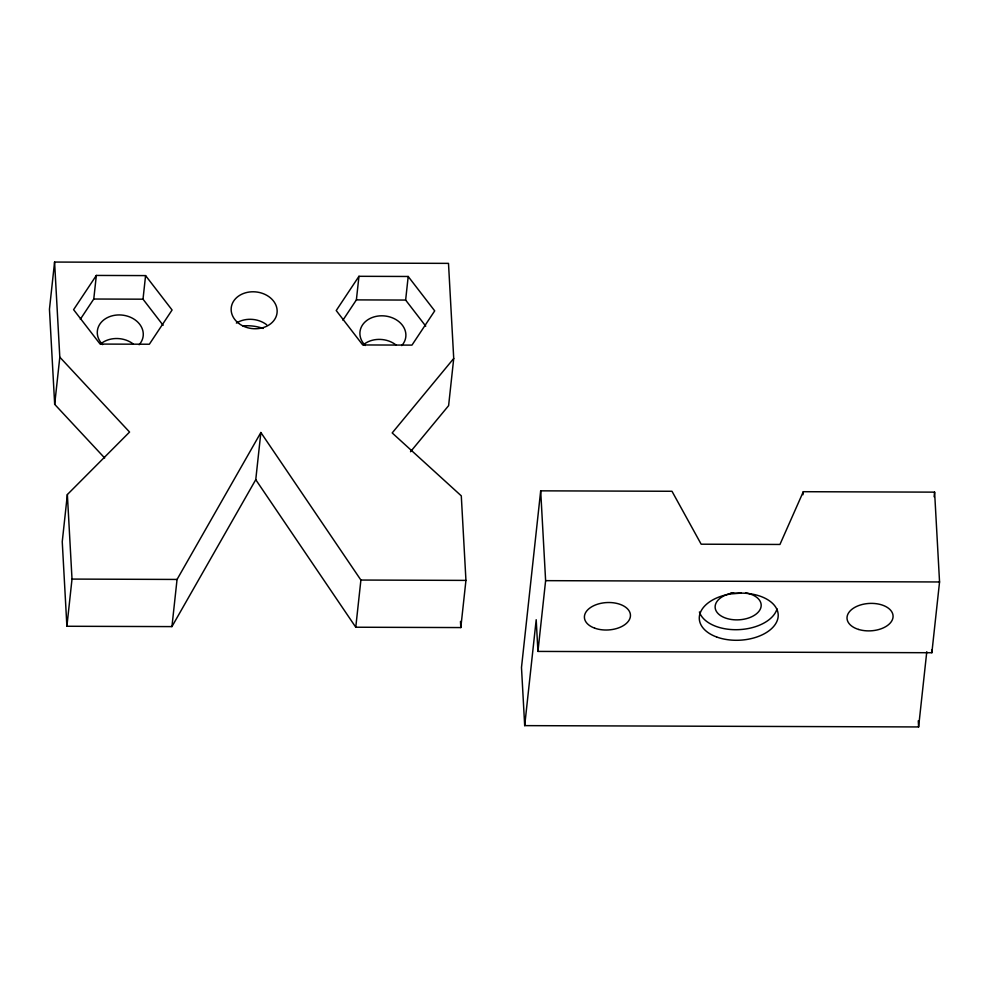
<?xml version="1.0" encoding="UTF-8"?>
<svg xmlns="http://www.w3.org/2000/svg" width="989" height="989" viewBox="0 0 989 989"><rect width="100%" height="100%" fill="white"/><g stroke="black" fill="none" stroke-linecap="round" stroke-linejoin="round"><path stroke-width="1.48" d="M410.509 451.738L448.61 405.651L453.728 358.475L448.499 263.371L54.58 262.06L49.45 309.236L54.679 404.34L104.661 457.994M54.679 404.34L59.81 357.177L54.58 262.06M59.81 357.177L129.571 432.057L67.363 494.549L62.245 541.725L66.893 626.26L171.938 626.606L255.755 479.677L260.873 432.502L360.898 580.048L355.768 627.224L460.812 627.57L465.943 580.395L461.294 495.86L392.188 432.935L453.728 358.475M80.307 319.311L93.77 299.024L96.341 275.437L145.581 275.597L172.086 310.002L149.351 344.234L100.112 344.073L73.606 309.668L96.341 275.437M66.893 626.26L72.012 579.084L67.363 494.549M163.123 325.282L143.009 299.185L145.581 275.597M171.938 626.606L177.056 579.443L260.873 432.502M342.923 320.176L356.386 299.89L358.958 276.302L408.197 276.475L434.703 310.867L411.968 345.112L362.728 344.951L336.223 310.546L358.958 276.302M425.74 326.147L405.638 300.063L408.197 276.475M524.689 725.629L536.199 619.72L537.942 651.417L931.861 652.728L939.55 581.965L934.605 492.139L803.303 491.706L779.95 544.457L701.164 544.197L671.988 491.273L540.686 490.841L521.487 667.513L524.689 725.629L918.608 726.94L926.78 651.726M537.942 651.417L545.619 580.654L540.686 490.841M802.969 494.747L803.303 491.706M934.111 496.75L934.605 492.139M93.77 299.024L143.009 299.185M356.386 299.89L405.638 300.063M72.012 579.084L177.056 579.443M360.898 580.048L465.943 580.395M545.619 580.654L939.55 581.965M255.755 479.677L355.768 627.224M931.7 649.711L931.861 652.728M918.274 720.82L918.608 726.94M460.478 621.426L460.812 627.57M100.754 343.875A23.056 18.432 6.2 0 1 133.255 343.987M363.371 344.753A23.056 18.432 6.2 0 1 395.872 344.852M242.886 325.925A39.511 31.599 6.2 0 1 263.185 328.447M236.371 323.069A23.056 18.432 6.2 0 1 266.696 324.763M102.671 344.617A23.056 18.432 6.2 0 1 104.006 319.731A23.056 18.432 6.2 0 1 135.06 319.843A23.056 18.432 6.2 0 1 139.128 344.741M365.287 345.495A23.056 18.432 6.2 0 1 366.622 320.609A23.056 18.432 6.2 0 1 397.677 320.708A23.056 18.432 6.2 0 1 401.744 345.606M745.558 592.856A23.056 13.722 -3.1 0 1 756.128 614.082A23.056 13.722 -3.1 0 1 718.484 613.959A23.056 13.722 -3.1 0 1 733.653 592.819M741.218 593.017A23.056 13.722 -3.1 0 1 730.76 593.19M777.033 608.865A39.511 23.526 -3.1 0 1 738.449 629.659A39.511 23.526 -3.1 0 1 699.396 611.956M238.621 323.292A23.056 18.432 6.2 0 0 276.611 315.132A23.056 18.432 6.2 0 0 247.225 292.385A23.056 18.432 6.2 0 0 238.621 323.292M858.675 629.474A23.056 13.722 -3.1 0 0 893.079 616.221A23.056 13.722 -3.1 0 0 858.403 605.688A23.056 13.722 -3.1 0 0 858.675 629.474M594.649 628.139A23.056 13.722 -3.1 0 0 630.413 616.332A23.056 13.722 -3.1 0 0 597.245 604.304A23.056 13.722 -3.1 0 0 594.649 628.139M716.617 636.978A39.511 23.526 -3.1 0 0 778.12 616.975A39.511 23.526 -3.1 0 0 721.5 596.132A39.511 23.526 -3.1 0 0 716.617 636.978"/></g></svg>
